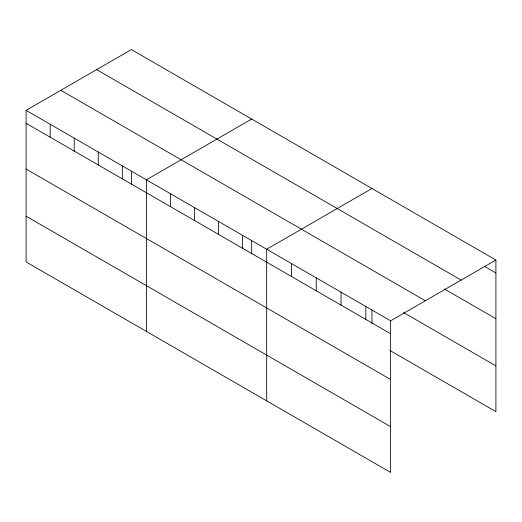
<?xml version="1.0" encoding="UTF-8"?>
<svg xmlns="http://www.w3.org/2000/svg" width="522" height="522" viewBox="0 0 522 522"><rect width="100%" height="100%" fill="white"/><g stroke="black" fill="none" stroke-linecap="round" stroke-linejoin="round"><path stroke-width="0.78" d="M26.1 110.357L390.626 320.815L390.626 472.423L26.1 261.966L26.1 110.357L131.374 49.577L495.9 260.034L495.9 411.643L389.862 350.425M251.669 119.029L146.395 179.809L146.395 331.418M371.964 188.481L266.683 249.262L266.683 400.87M390.626 320.815L495.9 260.034M484.886 266.605L495.9 272.967M96.635 69.635L461.161 280.092M444.261 288.914L495.9 318.733M60.839 90.299L425.365 300.757M403.637 312.613L495.9 365.883M26.1 123.29L390.626 333.747M26.1 169.056L390.626 379.507M26.1 216.206L390.626 426.657M371.964 310.107L371.964 323.516M365.837 306.505L365.837 319.438M341.049 292.19L341.049 305.122M316.26 277.88L316.26 290.813M291.472 263.571L291.472 276.503M251.669 240.655L251.669 254.07M242.626 235.37L242.626 248.302M218.568 221.478L218.568 234.411M194.51 207.586L194.51 220.519M170.453 193.701L170.453 206.634M131.374 171.203L131.374 184.618M122.337 165.918L122.337 178.85M98.273 152.026L98.273 164.959M74.215 138.141L74.215 151.073M50.158 124.249L50.158 137.182"/></g></svg>
